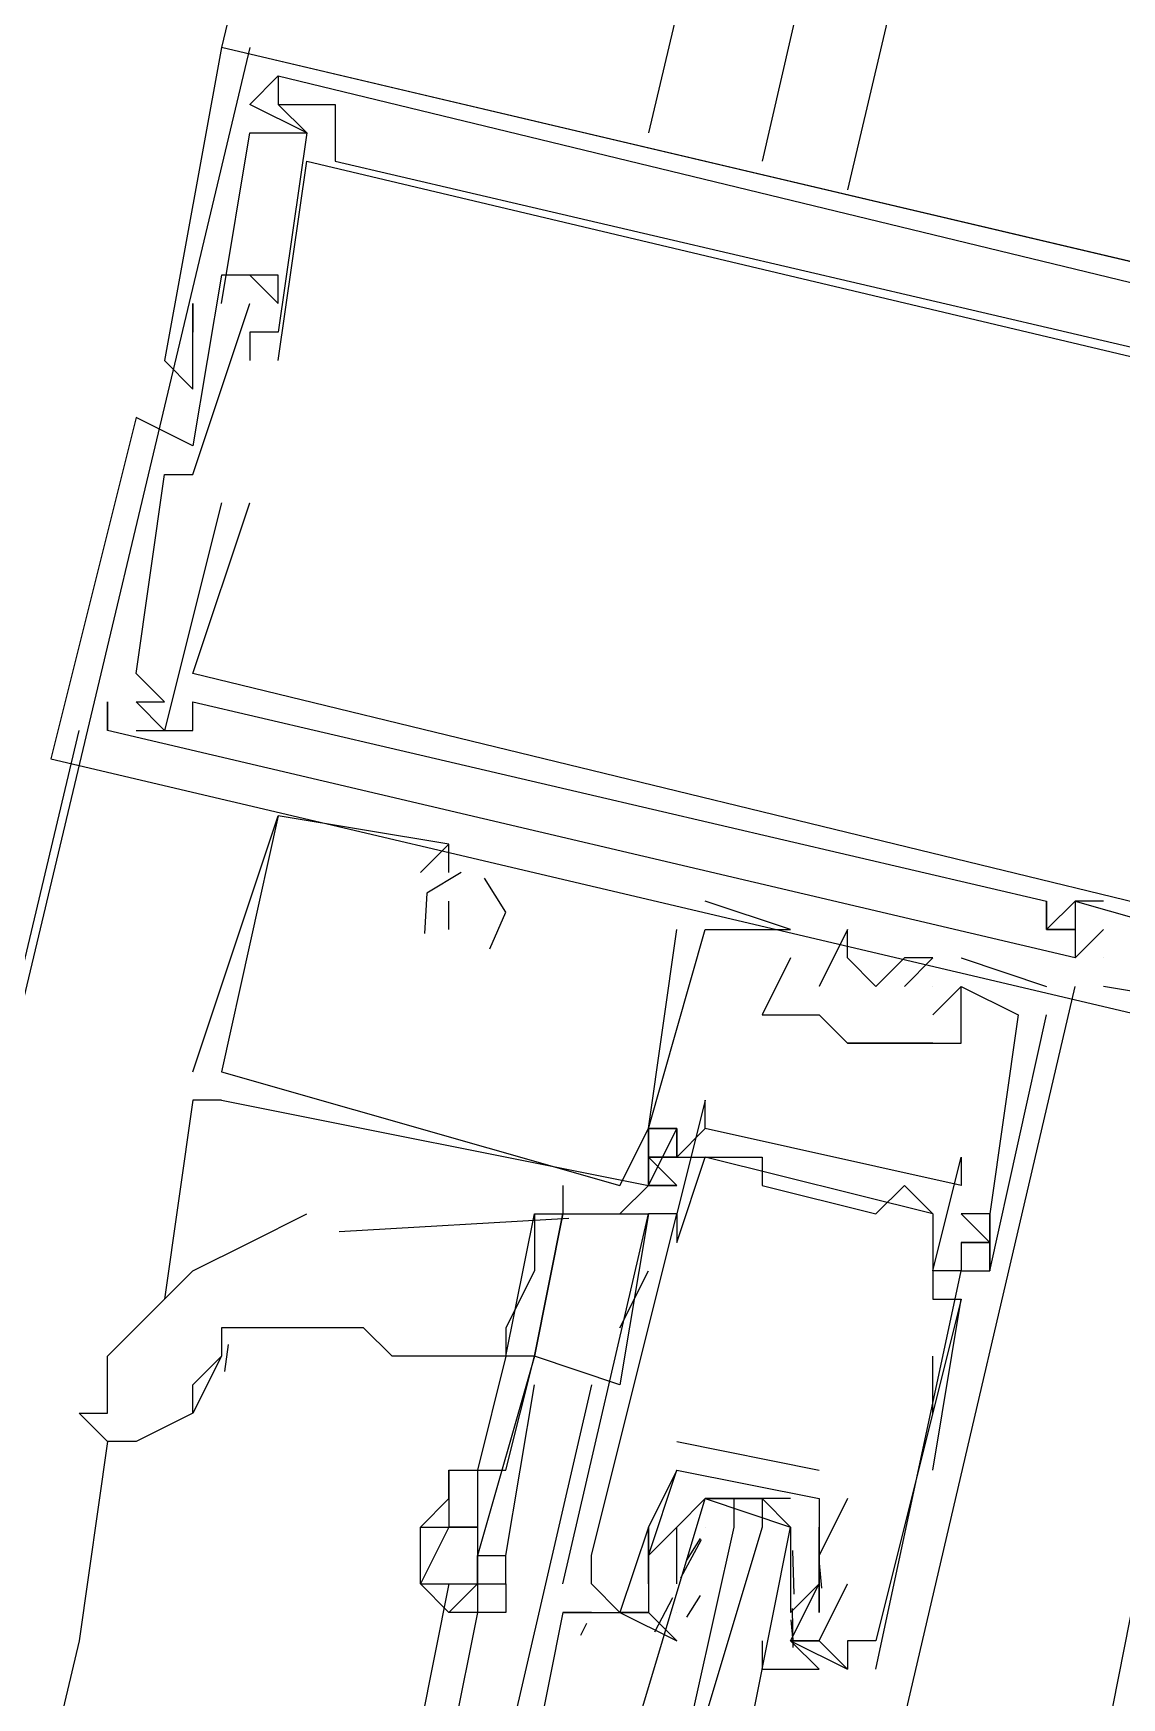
# Model space of a CAD drawing. Header units: feet. Extents: x -84 to 198, y -22 to 181.
# Drawn here: x 42.819 to 43.328, y 19.111 to 19.891 of the extents above; entities that cross this region are included whole.
import ezdxf

# ---------------------------------------------------------------- set-up
doc = ezdxf.new("R2010")
doc.units = ezdxf.units.FT
doc.layers.add('A-AREA-UNIDAD', color=30, linetype='CONTINUOUS')
doc.layers.add('A-LINEA', color=7, linetype='CONTINUOUS')

msp = doc.modelspace()

# ---------------------------------------------------------------- linework, layer by layer
at = {"layer": 'A-AREA-UNIDAD'}
msp.add_lwpolyline([(46.208, 30.72), (45.088, 25.6889), (44.88, 25.44), (46.16, 25.0489), (45.632, 22.8089), (45.36, 22.2756), (44.128, 22.56), (44.128, 21.6), (43.68, 20.16), (43.648, 19.3244), (43.36, 19.2889), (42.72, 16.0356), (41.952, 13.4044), (41.952, 12.7644), (41.312, 12.7289), (41.44, 11.0044), (41.2, 10.0444), (46.752, 9.1556), (54.88, 8.2844), (61.68, 7.8756), (67.328, 7.8756)], dxfattribs=at)
at = {"layer": 'A-LINEA'}
for p, q in [((45.68, 31.6044), (42.9067, 19.8844)), ((45.84, 31.3644), (43.1067, 19.8444)), ((45.8933, 31.2578), (43.2, 19.8178)), ((43.5733, 22.6978), (42.9067, 19.8844)), ((43.5067, 21.3378), (43.16, 19.8311)), ((42.92, 19.8844), (42.7867, 19.3244)), ((54.6133, 17.1244), (42.9067, 19.8844)), ((42.9067, 19.8844), (42.9067, 19.8844)), ((42.9067, 19.8844), (42.9067, 19.8844)), ((42.9067, 19.8844), (42.9067, 19.8844)), ((42.9333, 19.8711), (42.9333, 19.8711)), ((42.9333, 19.8711), (42.9333, 19.8711)), ((42.9333, 19.8711), (42.9333, 19.8711)), ((42.92, 19.8578), (42.92, 19.8578)), ((42.92, 19.8578), (42.92, 19.8578)), ((42.92, 19.8578), (42.92, 19.8578)), ((42.9333, 19.8578), (42.9333, 19.8578)), ((42.9333, 19.8578), (42.9333, 19.8578)), ((42.9333, 19.8578), (42.9333, 19.8578)), ((42.9333, 19.8578), (42.9333, 19.8578)), ((42.9333, 19.8578), (42.9333, 19.8578)), ((42.9333, 19.8578), (42.9333, 19.8578)), ((42.96, 19.8578), (42.96, 19.8578)), ((42.96, 19.8578), (42.96, 19.8578)), ((42.96, 19.8578), (42.96, 19.8578)), ((42.92, 19.8444), (42.92, 19.8444)), ((42.92, 19.8444), (42.92, 19.8444)), ((42.92, 19.8444), (42.92, 19.8444)), ((42.9333, 19.8444), (42.9333, 19.8444)), ((42.9333, 19.8444), (42.9333, 19.8444)), ((42.9333, 19.8444), (42.9333, 19.8444)), ((42.9333, 19.8444), (42.9333, 19.8444)), ((42.9333, 19.8444), (42.9333, 19.8444)), ((42.9333, 19.8444), (42.9333, 19.8444)), ((42.9467, 19.8444), (42.9467, 19.8444)), ((42.9467, 19.8444), (42.9467, 19.8444)), ((42.9467, 19.8444), (42.9467, 19.8444)), ((42.9467, 19.8444), (42.9467, 19.8444)), ((42.9467, 19.8444), (42.9467, 19.8444)), ((42.9467, 19.8444), (42.9467, 19.8444)), ((42.9467, 19.8311), (42.9467, 19.8311)), ((42.9467, 19.8311), (42.9467, 19.8311)), ((42.9467, 19.8311), (42.9467, 19.8311)), ((42.96, 19.8311), (42.96, 19.8311)), ((42.96, 19.8311), (42.96, 19.8311)), ((42.96, 19.8311), (42.96, 19.8311)), ((42.9067, 19.7778), (42.9067, 19.7778)), ((42.9067, 19.7778), (42.9067, 19.7778)), ((42.9067, 19.7778), (42.9067, 19.7778)), ((42.92, 19.7778), (42.92, 19.7778)), ((42.92, 19.7778), (42.92, 19.7778)), ((42.92, 19.7778), (42.92, 19.7778)), ((42.9333, 19.7778), (42.9333, 19.7778)), ((42.9333, 19.7778), (42.9333, 19.7778)), ((42.9333, 19.7778), (42.9333, 19.7778)), ((42.8933, 19.7644), (42.8933, 19.7644)), ((42.8933, 19.7644), (42.8933, 19.7644)), ((42.8933, 19.7644), (42.8933, 19.7644)), ((42.8933, 19.7644), (42.8933, 19.7644)), ((42.8933, 19.7644), (42.8933, 19.7644)), ((42.8933, 19.7644), (42.8933, 19.7644)), ((42.9067, 19.7644), (42.9067, 19.7644)), ((42.9067, 19.7644), (42.9067, 19.7644)), ((42.9067, 19.7644), (42.9067, 19.7644)), ((42.92, 19.7644), (42.92, 19.7644)), ((42.92, 19.7644), (42.92, 19.7644)), ((42.92, 19.7644), (42.92, 19.7644)), ((42.9333, 19.7644), (42.9333, 19.7644)), ((42.9333, 19.7644), (42.9333, 19.7644)), ((42.9333, 19.7644), (42.9333, 19.7644)), ((42.8933, 19.7511), (42.8933, 19.7511)), ((42.8933, 19.7511), (42.8933, 19.7511)), ((42.8933, 19.7511), (42.8933, 19.7511)), ((42.92, 19.7511), (42.92, 19.7511)), ((42.92, 19.7511), (42.92, 19.7511)), ((42.92, 19.7511), (42.92, 19.7511)), ((42.9333, 19.7511), (42.9333, 19.7511)), ((42.9333, 19.7511), (42.9333, 19.7511)), ((42.9333, 19.7511), (42.9333, 19.7511)), ((42.88, 19.7378), (42.88, 19.7378)), ((42.88, 19.7378), (42.88, 19.7378)), ((42.88, 19.7378), (42.88, 19.7378)), ((42.8933, 19.7378), (42.8933, 19.7378)), ((42.8933, 19.7378), (42.8933, 19.7378)), ((42.8933, 19.7378), (42.8933, 19.7378)), ((42.92, 19.7378), (42.92, 19.7378)), ((42.92, 19.7378), (42.92, 19.7378)), ((42.92, 19.7378), (42.92, 19.7378)), ((42.9333, 19.7378), (42.9333, 19.7378)), ((42.9333, 19.7378), (42.9333, 19.7378)), ((42.9333, 19.7378), (42.9333, 19.7378)), ((42.8933, 19.7244), (42.8933, 19.7244)), ((42.8933, 19.7244), (42.8933, 19.7244)), ((42.8933, 19.7244), (42.8933, 19.7244)), ((42.8667, 19.7111), (42.8667, 19.7111)), ((42.8667, 19.7111), (42.8667, 19.7111)), ((42.8667, 19.7111), (42.8667, 19.7111)), ((42.8933, 19.6978), (42.8933, 19.6978)), ((42.8933, 19.6978), (42.8933, 19.6978)), ((42.8933, 19.6978), (42.8933, 19.6978)), ((42.88, 19.6844), (42.88, 19.6844)), ((42.88, 19.6844), (42.88, 19.6844)), ((42.88, 19.6844), (42.88, 19.6844)), ((42.8933, 19.6844), (42.8933, 19.6844)), ((42.8933, 19.6844), (42.8933, 19.6844)), ((42.8933, 19.6844), (42.8933, 19.6844)), ((42.9067, 19.6711), (42.9067, 19.6711)), ((42.9067, 19.6711), (42.9067, 19.6711)), ((42.9067, 19.6711), (42.9067, 19.6711)), ((42.92, 19.6711), (42.92, 19.6711)), ((42.92, 19.6711), (42.92, 19.6711)), ((42.92, 19.6711), (42.92, 19.6711)), ((42.8667, 19.5911), (42.8667, 19.5911)), ((42.8667, 19.5911), (42.8667, 19.5911)), ((42.8667, 19.5911), (42.8667, 19.5911)), ((42.8933, 19.5911), (42.8933, 19.5911)), ((42.8933, 19.5911), (42.8933, 19.5911)), ((42.8933, 19.5911), (42.8933, 19.5911)), ((42.8533, 19.5778), (42.8533, 19.5644)), ((42.8533, 19.5778), (42.8533, 19.5778)), ((42.8533, 19.5778), (42.8533, 19.5778)), ((42.8533, 19.5778), (42.8533, 19.5644)), ((42.8533, 19.5778), (42.8533, 19.5778)), ((42.8533, 19.5778), (42.8533, 19.5778)), ((42.8533, 19.5778), (42.8533, 19.5644)), ((42.8533, 19.5778), (42.8533, 19.5778)), ((42.8533, 19.5778), (42.8533, 19.5778)), ((42.8667, 19.5778), (42.8667, 19.5778)), ((42.8667, 19.5778), (42.8667, 19.5778)), ((42.8667, 19.5778), (42.8667, 19.5778)), ((42.8667, 19.5778), (42.8667, 19.5778)), ((42.8667, 19.5778), (42.8667, 19.5778)), ((42.8667, 19.5778), (42.8667, 19.5778)), ((42.88, 19.5778), (42.88, 19.5778)), ((42.88, 19.5778), (42.88, 19.5778)), ((42.88, 19.5778), (42.88, 19.5778)), ((42.8933, 19.5778), (42.8933, 19.5778)), ((42.8933, 19.5778), (42.8933, 19.5778)), ((42.8933, 19.5778), (42.8933, 19.5778)), ((41.3333, 13.2178), (42.84, 19.5644)), ((42.8533, 19.5644), (42.8533, 19.5644)), ((42.8533, 19.5644), (42.8533, 19.5644)), ((42.8533, 19.5644), (42.8533, 19.5644)), ((42.8533, 19.5644), (42.8533, 19.5644)), ((42.8533, 19.5644), (42.8533, 19.5644)), ((42.8533, 19.5644), (42.8533, 19.5644)), ((42.8667, 19.5644), (42.8667, 19.5644)), ((42.8667, 19.5644), (42.8667, 19.5644)), ((42.8667, 19.5644), (42.8667, 19.5644)), ((42.88, 19.5644), (42.88, 19.5644)), ((42.88, 19.5644), (42.88, 19.5644)), ((42.88, 19.5644), (42.88, 19.5644)), ((42.8933, 19.5644), (42.8933, 19.5644)), ((42.8933, 19.5644), (42.8933, 19.5644)), ((42.8933, 19.5644), (42.8933, 19.5644)), ((42.8267, 19.5511), (42.8267, 19.5511)), ((42.8267, 19.5511), (42.8267, 19.5511)), ((42.8267, 19.5511), (42.8267, 19.5511)), ((42.8933, 19.4044), (42.9333, 19.5244)), ((42.8933, 19.4044), (42.9333, 19.5244)), ((42.8933, 19.4044), (42.9333, 19.5244)), ((42.9333, 19.5244), (42.9333, 19.5244)), ((42.9333, 19.5244), (42.9333, 19.5244)), ((42.9333, 19.5244), (42.9333, 19.5244)), ((42.9333, 19.5244), (42.9333, 19.5244)), ((42.9333, 19.5244), (42.9333, 19.5244)), ((42.9333, 19.5244), (42.9333, 19.5244)), ((43.0133, 19.5111), (43.0133, 19.5111)), ((43.0133, 19.5111), (43.0133, 19.5111)), ((43.0133, 19.5111), (43.0133, 19.5111)), ((43.0133, 19.5111), (43.0133, 19.5111)), ((43.0133, 19.5111), (43.0133, 19.5111)), ((43.0133, 19.5111), (43.0133, 19.5111)), ((43, 19.4978), (43, 19.4978)), ((43, 19.4978), (43, 19.4978)), ((43, 19.4978), (43, 19.4978)), ((43.0133, 19.4978), (43.0133, 19.4978)), ((43.0133, 19.4978), (43.0133, 19.4978)), ((43.0133, 19.4978), (43.0133, 19.4978)), ((43, 19.4844), (43, 19.4844)), ((43, 19.4844), (43, 19.4844)), ((43, 19.4844), (43, 19.4844)), ((43, 19.4844), (43, 19.4844)), ((43, 19.4844), (43, 19.4844)), ((43, 19.4844), (43, 19.4844)), ((43.0133, 19.4844), (43.0133, 19.4844)), ((43.0133, 19.4844), (43.0133, 19.4844)), ((43.0133, 19.4844), (43.0133, 19.4844)), ((43.1333, 19.4844), (43.1333, 19.4844)), ((43.1333, 19.4844), (43.1333, 19.4844)), ((43.1333, 19.4844), (43.1333, 19.4844)), ((43.2933, 19.4844), (43.2933, 19.4844)), ((43.2933, 19.4844), (43.2933, 19.4844)), ((43.2933, 19.4844), (43.2933, 19.4844)), ((43.3067, 19.4844), (43.3067, 19.4844)), ((43.3067, 19.4844), (43.3067, 19.4844)), ((43.3067, 19.4844), (43.3067, 19.4844)), ((43.3067, 19.4844), (43.3067, 19.4844)), ((43.3067, 19.4844), (43.3067, 19.4844)), ((43.3067, 19.4844), (43.3067, 19.4844)), ((43.32, 19.4844), (43.32, 19.4844)), ((43.32, 19.4844), (43.32, 19.4844)), ((43.32, 19.4844), (43.32, 19.4844)), ((43.0133, 19.4711), (43.0133, 19.4711)), ((43.0133, 19.4711), (43.0133, 19.4711)), ((43.0133, 19.4711), (43.0133, 19.4711)), ((43.12, 19.4711), (43.12, 19.4711)), ((43.12, 19.4711), (43.12, 19.4711)), ((43.12, 19.4711), (43.12, 19.4711)), ((43.1333, 19.4711), (43.1333, 19.4711)), ((43.1333, 19.4711), (43.1333, 19.4711)), ((43.1333, 19.4711), (43.1333, 19.4711)), ((43.1333, 19.4711), (43.1333, 19.4711)), ((43.1333, 19.4711), (43.1333, 19.4711)), ((43.1333, 19.4711), (43.1333, 19.4711)), ((43.1733, 19.4711), (43.1733, 19.4711)), ((43.1733, 19.4711), (43.1733, 19.4711)), ((43.1733, 19.4711), (43.1733, 19.4711)), ((43.1733, 19.4711), (43.1733, 19.4711)), ((43.1733, 19.4711), (43.1733, 19.4711)), ((43.1733, 19.4711), (43.1733, 19.4711)), ((43.2, 19.4711), (43.2, 19.4711)), ((43.2, 19.4711), (43.2, 19.4711)), ((43.2, 19.4711), (43.2, 19.4711)), ((43.2933, 19.4711), (43.2933, 19.4711)), ((43.2933, 19.4711), (43.2933, 19.4711)), ((43.2933, 19.4711), (43.2933, 19.4711)), ((43.2933, 19.4711), (43.2933, 19.4711)), ((43.2933, 19.4711), (43.2933, 19.4711)), ((43.2933, 19.4711), (43.2933, 19.4711)), ((43.3067, 19.4711), (43.3067, 19.4711)), ((43.3067, 19.4578), (43.32, 19.4711)), ((43.3067, 19.4711), (43.3067, 19.4711)), ((43.3067, 19.4711), (43.3067, 19.4711)), ((43.3067, 19.4578), (43.32, 19.4711)), ((43.3067, 19.4711), (43.3067, 19.4711)), ((43.3067, 19.4711), (43.3067, 19.4711)), ((43.3067, 19.4578), (43.32, 19.4711)), ((43.3067, 19.4711), (43.3067, 19.4711)), ((43.32, 19.4711), (43.32, 19.4711)), ((43.32, 19.4711), (43.32, 19.4711)), ((43.32, 19.4711), (43.32, 19.4711)), ((43.1733, 19.4578), (43.1733, 19.4578)), ((43.1733, 19.4578), (43.1733, 19.4578)), ((43.1733, 19.4578), (43.1733, 19.4578)), ((43.1733, 19.4578), (43.1733, 19.4578)), ((43.1733, 19.4578), (43.1733, 19.4578)), ((43.1733, 19.4578), (43.1733, 19.4578)), ((43.1733, 19.4578), (43.1733, 19.4578)), ((43.1733, 19.4578), (43.1733, 19.4578)), ((43.1733, 19.4578), (43.1733, 19.4578)), ((43.2, 19.4578), (43.2, 19.4578)), ((43.2, 19.4578), (43.2, 19.4578)), ((43.2, 19.4578), (43.2, 19.4578)), ((43.2267, 19.4578), (43.2267, 19.4578)), ((43.2267, 19.4578), (43.2267, 19.4578)), ((43.2267, 19.4578), (43.2267, 19.4578)), ((43.24, 19.4578), (43.24, 19.4578)), ((43.24, 19.4578), (43.24, 19.4578)), ((43.24, 19.4578), (43.24, 19.4578)), ((43.2533, 19.4578), (43.2933, 19.4444)), ((43.2533, 19.4578), (43.2533, 19.4578)), ((43.2533, 19.4578), (43.2933, 19.4444)), ((43.2533, 19.4578), (43.2533, 19.4578)), ((43.2533, 19.4578), (43.2933, 19.4444)), ((43.2533, 19.4578), (43.2533, 19.4578)), ((43.3067, 19.4578), (43.3067, 19.4578)), ((43.3067, 19.4578), (43.3067, 19.4578)), ((43.3067, 19.4578), (43.3067, 19.4578)), ((43.3067, 19.4578), (43.3067, 19.4578)), ((43.3067, 19.4578), (43.3067, 19.4578)), ((43.3067, 19.4578), (43.3067, 19.4578)), ((43.32, 19.4578), (43.32, 19.4578)), ((43.32, 19.4578), (43.32, 19.4578)), ((43.32, 19.4578), (43.32, 19.4578)), ((43.1867, 19.4444), (43.1867, 19.4444)), ((43.1867, 19.4444), (43.1867, 19.4444)), ((43.1867, 19.4444), (43.1867, 19.4444)), ((43.2133, 19.4444), (43.2133, 19.4444)), ((43.2133, 19.4444), (43.2133, 19.4444)), ((43.2133, 19.4444), (43.2133, 19.4444)), ((43.2133, 19.0444), (43.3067, 19.4444)), ((43.2267, 19.4444), (43.2267, 19.4444)), ((43.2267, 19.4444), (43.2267, 19.4444)), ((43.2267, 19.4444), (43.2267, 19.4444)), ((43.24, 19.4444), (43.24, 19.4444)), ((43.24, 19.4444), (43.24, 19.4444)), ((43.24, 19.4444), (43.24, 19.4444)), ((43.2533, 19.4444), (43.2533, 19.4444)), ((43.2533, 19.4444), (43.2533, 19.4444)), ((43.2533, 19.4444), (43.2533, 19.4444)), ((43.2533, 19.4444), (43.2533, 19.4444)), ((43.2533, 19.4444), (43.2533, 19.4444)), ((43.2533, 19.4444), (43.2533, 19.4444)), ((43.2933, 19.4444), (43.2933, 19.4444)), ((43.2933, 19.4444), (43.2933, 19.4444)), ((43.2933, 19.4444), (43.2933, 19.4444)), ((43.32, 19.4444), (43.32, 19.4444)), ((43.32, 19.4444), (43.32, 19.4444)), ((43.32, 19.4444), (43.32, 19.4444)), ((43.16, 19.4311), (43.16, 19.4311)), ((43.16, 19.4311), (43.16, 19.4311)), ((43.16, 19.4311), (43.16, 19.4311)), ((43.1733, 19.4311), (43.1733, 19.4311)), ((43.1733, 19.4311), (43.1867, 19.4311)), ((43.1733, 19.4311), (43.1733, 19.4311)), ((43.1733, 19.4311), (43.1733, 19.4311)), ((43.1867, 19.4311), (43.1867, 19.4311)), ((43.1867, 19.4311), (43.1867, 19.4311)), ((43.1867, 19.4311), (43.1867, 19.4311)), ((43.24, 19.4311), (43.24, 19.4311)), ((43.24, 19.4311), (43.24, 19.4311)), ((43.24, 19.4311), (43.24, 19.4311)), ((43.28, 19.4311), (43.28, 19.4311)), ((43.28, 19.4311), (43.28, 19.4311)), ((43.28, 19.4311), (43.28, 19.4311)), ((43.2933, 19.4311), (43.2933, 19.4311)), ((43.2933, 19.4311), (43.2933, 19.4311)), ((43.2933, 19.4311), (43.2933, 19.4311)), ((43.2, 19.4178), (43.2, 19.4178)), ((43.2, 19.4178), (43.2133, 19.4178)), ((43.2, 19.4178), (43.2, 19.4178)), ((43.2, 19.4178), (43.2, 19.4178)), ((43.2133, 19.4178), (43.2133, 19.4178)), ((43.2133, 19.4178), (43.2133, 19.4178)), ((43.2133, 19.4178), (43.2133, 19.4178)), ((43.2133, 19.4178), (43.2133, 19.4178)), ((43.2267, 19.4178), (43.2267, 19.4178)), ((43.2267, 19.4178), (43.2267, 19.4178)), ((43.2267, 19.4178), (43.2267, 19.4178)), ((43.24, 19.4178), (43.24, 19.4178)), ((43.24, 19.4178), (43.24, 19.4178)), ((43.24, 19.4178), (43.24, 19.4178)), ((43.2533, 19.4178), (43.2533, 19.4178)), ((43.2533, 19.4178), (43.2533, 19.4178)), ((43.2533, 19.4178), (43.2533, 19.4178)), ((42.8933, 19.4044), (42.8933, 19.4044)), ((42.8933, 19.4044), (42.8933, 19.4044)), ((42.8933, 19.4044), (42.8933, 19.4044)), ((42.9067, 19.4044), (42.9067, 19.4044)), ((42.9067, 19.4044), (42.9067, 19.4044)), ((42.9067, 19.4044), (42.9067, 19.4044)), ((42.9067, 19.4044), (42.9067, 19.4044)), ((42.9067, 19.4044), (42.9067, 19.4044)), ((42.9067, 19.4044), (42.9067, 19.4044)), ((42.8933, 19.3911), (42.88, 19.2978)), ((42.9067, 19.3911), (42.8933, 19.3911)), ((42.9067, 19.3911), (42.8933, 19.3911)), ((42.9067, 19.3911), (42.8933, 19.3911)), ((42.9067, 19.3911), (42.9067, 19.3911)), ((42.9067, 19.3911), (42.9067, 19.3911)), ((42.9067, 19.3911), (42.9067, 19.3911)), ((43.1333, 19.3911), (43.1333, 19.3911)), ((43.1067, 19.3778), (43.1067, 19.3778)), ((43.1067, 19.3778), (43.1067, 19.3778)), ((43.1067, 19.3778), (43.1067, 19.3778)), ((43.1067, 19.3778), (43.1067, 19.3778)), ((43.1067, 19.3778), (43.1067, 19.3778)), ((43.1067, 19.3778), (43.1067, 19.3778)), ((43.1067, 19.3778), (43.1067, 19.3778)), ((43.1067, 19.3778), (43.1067, 19.3778)), ((43.1067, 19.3778), (43.1067, 19.3778)), ((43.12, 19.3644), (43.1333, 19.3778)), ((43.12, 19.3778), (43.12, 19.3778)), ((43.12, 19.3778), (43.12, 19.3778)), ((43.12, 19.3644), (43.1333, 19.3778)), ((43.12, 19.3778), (43.12, 19.3778)), ((43.12, 19.3778), (43.12, 19.3778)), ((43.12, 19.3644), (43.1333, 19.3778)), ((43.12, 19.3778), (43.12, 19.3778)), ((43.12, 19.3778), (43.12, 19.3778)), ((43.1333, 19.3778), (43.1333, 19.3778)), ((43.12, 19.3644), (43.1333, 19.3644)), ((43.12, 19.3644), (43.12, 19.3644)), ((43.12, 19.3644), (43.1333, 19.3644)), ((43.12, 19.3644), (43.12, 19.3644)), ((43.12, 19.3644), (43.1333, 19.3644)), ((43.12, 19.3644), (43.12, 19.3644)), ((43.1333, 19.3644), (43.1333, 19.3644)), ((43.24, 19.3378), (43.1333, 19.3644)), ((43.24, 19.3378), (43.1333, 19.3644)), ((43.24, 19.3378), (43.1333, 19.3644)), ((43.1467, 19.3644), (43.1467, 19.3644)), ((43.16, 19.3644), (43.16, 19.3644)), ((43.2533, 19.3644), (43.2533, 19.3644)), ((43.0667, 19.3511), (43.0667, 19.3378)), ((43.1067, 19.3511), (43.0933, 19.3378)), ((43.0933, 19.3511), (43.0933, 19.3511)), ((43.0933, 19.3511), (43.0933, 19.3511)), ((43.0933, 19.3511), (43.0933, 19.3511)), ((43.1067, 19.3511), (43.12, 19.3511)), ((43.1067, 19.3511), (43.1067, 19.3511)), ((43.1067, 19.3511), (43.1067, 19.3511)), ((43.1067, 19.3511), (43.12, 19.3511)), ((43.1067, 19.3511), (43.1067, 19.3511)), ((43.1067, 19.3511), (43.1067, 19.3511)), ((43.1067, 19.3511), (43.12, 19.3511)), ((43.1067, 19.3511), (43.1067, 19.3511)), ((43.1067, 19.3511), (43.1067, 19.3511)), ((43.12, 19.3511), (43.12, 19.3511)), ((43.12, 19.3511), (43.12, 19.3511)), ((43.12, 19.3511), (43.12, 19.3511)), ((43.12, 19.3511), (43.12, 19.3511)), ((43.12, 19.3511), (43.12, 19.3511)), ((43.12, 19.3511), (43.12, 19.3511)), ((43.16, 19.3511), (43.16, 19.3511)), ((43.2267, 19.3511), (43.2267, 19.3511)), ((43.2533, 19.3511), (43.2533, 19.3511)), ((43.0667, 19.1644), (43.1067, 19.3378)), ((43.1067, 19.3378), (43.0933, 19.2578)), ((43.1067, 19.3378), (43.1067, 19.3378)), ((43.12, 19.3378), (43.12, 19.3378)), ((43.12, 19.3378), (43.12, 19.3378)), ((43.2133, 19.3378), (43.2133, 19.3378)), ((43.24, 19.3378), (43.24, 19.3378)), ((43.2667, 19.3378), (43.2533, 19.3378)), ((43.2667, 19.3378), (43.2533, 19.3378)), ((43.2667, 19.3378), (43.2667, 19.3378)), ((43.2667, 19.3378), (43.2667, 19.3378)), ((43.2667, 19.3378), (43.2667, 19.3378)), ((43.2667, 19.3378), (43.2667, 19.3378)), ((43.0695, 19.3357), (42.9619, 19.3295)), ((43.12, 19.3244), (43.12, 19.3244)), ((43.2533, 19.3244), (43.2533, 19.3244)), ((43.2533, 19.3244), (43.2533, 19.3244)), ((43.2533, 19.3244), (43.2533, 19.3244)), ((43.2533, 19.3244), (43.2533, 19.3111)), ((43.2533, 19.3244), (43.2667, 19.3244)), ((43.2667, 19.3244), (43.2667, 19.3244)), ((43.2667, 19.3244), (43.2667, 19.3244)), ((43.2667, 19.3244), (43.2667, 19.3244)), ((43.0933, 19.2844), (43.1067, 19.3111)), ((43.24, 19.3111), (43.24, 19.3111)), ((43.2533, 19.3111), (43.2533, 19.3111)), ((43.2533, 19.3111), (43.2533, 19.3111)), ((43.2533, 19.3111), (43.2533, 19.3111)), ((43.2533, 19.3111), (43.2533, 19.3111)), ((43.2667, 19.3111), (43.2667, 19.3111)), ((43.2667, 19.3111), (43.2667, 19.3111)), ((43.2667, 19.3111), (43.2667, 19.3111)), ((43.2667, 19.3111), (43.2667, 19.3111)), ((43.2667, 19.3111), (43.2667, 19.3111)), ((43.2667, 19.3111), (43.2667, 19.3111)), ((42.88, 19.2978), (42.88, 19.2978)), ((43.24, 19.2978), (43.24, 19.2978)), ((43.24, 19.2178), (43.2533, 19.2978)), ((43.24, 19.2178), (43.2533, 19.2978)), ((43.2533, 19.2978), (43.2533, 19.2978)), ((42.9099, 19.2767), (42.9081, 19.2639)), ((42.9067, 19.2711), (42.8933, 19.2444)), ((43.04, 19.2711), (43.0267, 19.2178)), ((43.04, 19.2711), (43.04, 19.2711)), ((43.04, 19.2711), (43.04, 19.2711)), ((43.04, 19.2178), (43.0533, 19.2711)), ((43.0533, 19.2711), (43.0533, 19.2711)), ((43.24, 19.2444), (43.24, 19.2711)), ((43.24, 19.2711), (43.24, 19.2711)), ((43.08, 19.2578), (43.04, 19.0844)), ((43.24, 19.2444), (43.24, 19.2444)), ((42.8533, 19.2311), (42.84, 19.1378)), ((43.12, 19.2311), (43.1867, 19.2178)), ((43.12, 19.2311), (43.12, 19.2311)), ((43.12, 19.2178), (43.12, 19.2178)), ((43.12, 19.2178), (43.12, 19.2178)), ((43.1867, 19.2178), (43.1867, 19.2178)), ((43.1467, 19.2044), (43.16, 19.2044)), ((43.2, 19.2044), (43.1867, 19.1778)), ((43.1867, 19.2044), (43.1867, 19.2044)), ((43.1867, 19.2044), (43.1867, 19.2044)), ((43.2, 19.2044), (43.2, 19.2044)), ((43, 19.1911), (43, 19.1911)), ((43.1067, 19.1911), (43.1067, 19.1911)), ((43.1067, 19.1911), (43.1067, 19.1911)), ((43.1333, 19.1911), (43.1333, 19.1911)), ((43.1733, 19.1911), (43.1733, 19.1911)), ((43.122, 19.1673), (43.1316, 19.1852)), ((43.1248, 19.1755), (43.1311, 19.1857)), ((43.08, 19.1778), (43.08, 19.1778)), ((43.1067, 19.1778), (43.1067, 19.1778)), ((43.1067, 19.1778), (43.1067, 19.1778)), ((43.12, 19.1644), (43.12, 19.1778)), ((43.1733, 19.1778), (43.1733, 19.1778)), ((43.1742, 19.1801), (43.1748, 19.1597)), ((43.1867, 19.1778), (43.1867, 19.1778)), ((43.1868, 19.1742), (43.1878, 19.1624)), ((43.0133, 19.1644), (43, 19.0978)), ((43.0267, 19.1644), (43.0133, 19.1511)), ((43.0267, 19.1644), (43.0267, 19.1511)), ((43.04, 19.1644), (43.04, 19.1511)), ((43.0667, 19.1644), (43.0667, 19.1644)), ((43.08, 19.1644), (43.08, 19.1644)), ((43.08, 19.1644), (43.08, 19.1644)), ((43.1067, 19.1644), (43.1067, 19.1644)), ((43.1097, 19.1419), (43.1181, 19.1581)), ((43.12, 19.1644), (43.12, 19.1644)), ((43.12, 19.1644), (43.12, 19.1644)), ((43.1248, 19.1489), (43.1311, 19.159)), ((43.1733, 19.1644), (43.1733, 19.1511)), ((43.1733, 19.1644), (43.1733, 19.1644)), ((43.1867, 19.1644), (43.1867, 19.1644)), ((43.1867, 19.1644), (43.1867, 19.1644)), ((43.1867, 19.1644), (43.1867, 19.1644)), ((43.2, 19.1644), (43.2, 19.1644)), ((43.0267, 19.1511), (43.0133, 19.0844)), ((43.0667, 19.1511), (43.1067, 19.1511)), ((43.0667, 19.1511), (43.0667, 19.1511)), ((43.0667, 19.1511), (43.0667, 19.1511)), ((43.0667, 19.1511), (43.0667, 19.1511)), ((43.0667, 19.1511), (43.0667, 19.1511)), ((43.0933, 19.1511), (43.0933, 19.1511)), ((43.1067, 19.1511), (43.1067, 19.1511)), ((43.12, 19.1511), (43.12, 19.1511)), ((43.1733, 19.1511), (43.1733, 19.1511)), ((43.1741, 19.1529), (43.1744, 19.1346)), ((43.1867, 19.1511), (43.1867, 19.1511)), ((43.0751, 19.1404), (43.0779, 19.146)), ((43.0751, 19.1404), (43.0779, 19.146)), ((43.0751, 19.1404), (43.0779, 19.146)), ((43.1735, 19.1476), (43.1745, 19.1357)), ((42.84, 19.1378), (42.2133, 16.4711)), ((43.1733, 19.1378), (43.2, 19.1244)), ((43.1733, 19.1378), (43.1733, 19.1378)), ((43.1867, 19.1378), (43.1867, 19.1378)), ((43.2, 19.1378), (43.2, 19.1378)), ((43.2133, 19.1378), (43.2133, 19.1378)), ((43.2, 19.1244), (43.2, 19.1244)), ((43.2, 19.1244), (43.2, 19.1244)), ((43.2133, 19.1244), (43.2133, 19.1244))]:
    msp.add_line(p, q, dxfattribs=at)
for points in [[(43.5733, 19.7244), (43.5867, 19.7244), (42.9067, 19.8844), (42.88, 19.7378), (42.8933, 19.7244), (42.8933, 19.7378), (42.8933, 19.7644), (42.8933, 19.7511)], [(43.5733, 19.7244), (43.5867, 19.7244), (42.9067, 19.8844), (42.88, 19.7378), (42.8933, 19.7244), (42.8933, 19.7378), (42.8933, 19.7644), (42.8933, 19.7511)], [(43.5733, 19.7244), (43.5867, 19.7244), (42.9067, 19.8844), (42.88, 19.7378), (42.8933, 19.7244), (42.8933, 19.7378), (42.8933, 19.7644), (42.8933, 19.7511)], [(42.9467, 19.8444), (42.92, 19.8578), (42.9333, 19.8711)], [(42.92, 19.8578), (42.92, 19.8578), (42.9333, 19.8711), (42.9333, 19.8578), (42.96, 19.8578), (42.96, 19.8311), (43.36, 19.7378), (43.36, 19.7511), (43.3733, 19.7511), (43.36, 19.7511), (43.36, 19.7378), (43.4533, 19.7111), (43.4667, 19.7378)], [(42.9467, 19.8444), (42.92, 19.8578), (42.9333, 19.8711)], [(42.92, 19.8578), (42.92, 19.8578), (42.9333, 19.8711), (42.9333, 19.8578), (42.96, 19.8578), (42.96, 19.8311), (43.36, 19.7378), (43.36, 19.7511), (43.3733, 19.7511), (43.36, 19.7511), (43.36, 19.7378), (43.4533, 19.7111), (43.4667, 19.7378)], [(42.9467, 19.8444), (42.92, 19.8578), (42.9333, 19.8711)], [(42.92, 19.8578), (42.92, 19.8578), (42.9333, 19.8711), (42.9333, 19.8578), (42.96, 19.8578), (42.96, 19.8311), (43.36, 19.7378), (43.36, 19.7511), (43.3733, 19.7511), (43.36, 19.7511), (43.36, 19.7378), (43.4533, 19.7111), (43.4667, 19.7378)], [(42.9333, 19.8711), (43.3733, 19.7644), (43.3733, 19.7511)], [(42.9333, 19.8711), (43.3733, 19.7644), (43.3733, 19.7511)], [(42.9333, 19.8711), (43.3733, 19.7644), (43.3733, 19.7511)], [(42.9333, 19.8578), (42.9467, 19.8444), (42.9333, 19.7511), (42.92, 19.7511), (42.92, 19.7378)], [(42.9333, 19.8578), (42.9467, 19.8444), (42.9333, 19.7511), (42.92, 19.7511), (42.92, 19.7378)], [(42.9333, 19.8578), (42.9467, 19.8444), (42.9333, 19.7511), (42.92, 19.7511), (42.92, 19.7378)], [(42.9067, 19.7644), (42.92, 19.8444), (42.9333, 19.8444), (42.9467, 19.8444)], [(42.9067, 19.7644), (42.92, 19.8444), (42.9333, 19.8444), (42.9467, 19.8444)], [(42.9067, 19.7644), (42.92, 19.8444), (42.9333, 19.8444), (42.9467, 19.8444)], [(42.9333, 19.7378), (42.9467, 19.8311), (43.4533, 19.7111), (43.4267, 19.6178), (43.4267, 19.6178), (43.44, 19.6311), (43.4533, 19.7111), (43.4667, 19.7111), (43.4667, 19.7378)], [(42.9333, 19.7378), (42.9467, 19.8311), (43.4533, 19.7111), (43.4267, 19.6178), (43.4267, 19.6178), (43.44, 19.6311), (43.4533, 19.7111), (43.4667, 19.7111), (43.4667, 19.7378)], [(42.9333, 19.7378), (42.9467, 19.8311), (43.4533, 19.7111), (43.4267, 19.6178), (43.4267, 19.6178), (43.44, 19.6311), (43.4533, 19.7111), (43.4667, 19.7111), (43.4667, 19.7378)], [(42.92, 19.7778), (42.9333, 19.7644), (42.9333, 19.7778), (42.9067, 19.7778), (42.8933, 19.6978), (42.8667, 19.7111), (42.8267, 19.5511), (43.5067, 19.3911), (43.5067, 19.4044)], [(42.92, 19.7778), (42.9333, 19.7644), (42.9333, 19.7778), (42.9067, 19.7778), (42.8933, 19.6978), (42.8667, 19.7111), (42.8267, 19.5511), (43.5067, 19.3911), (43.5067, 19.4044)], [(42.92, 19.7778), (42.9333, 19.7644), (42.9333, 19.7778), (42.9067, 19.7778), (42.8933, 19.6978), (42.8667, 19.7111), (42.8267, 19.5511), (43.5067, 19.3911), (43.5067, 19.4044)], [(42.8667, 19.5778), (42.88, 19.5778), (42.8667, 19.5911), (42.88, 19.6844), (42.8933, 19.6844), (42.92, 19.7644)], [(42.8667, 19.5778), (42.88, 19.5778), (42.8667, 19.5911), (42.88, 19.6844), (42.8933, 19.6844), (42.92, 19.7644)], [(42.8667, 19.5778), (42.88, 19.5778), (42.8667, 19.5911), (42.88, 19.6844), (42.8933, 19.6844), (42.92, 19.7644)], [(42.9067, 19.6711), (42.88, 19.5644), (42.8667, 19.5778)], [(42.9067, 19.6711), (42.88, 19.5644), (42.8667, 19.5778)], [(42.9067, 19.6711), (42.88, 19.5644), (42.8667, 19.5778)], [(43.4133, 19.5644), (43.3867, 19.4711), (42.8933, 19.5911), (42.92, 19.6711)], [(43.4133, 19.5644), (43.3867, 19.4711), (42.8933, 19.5911), (42.92, 19.6711)], [(43.4133, 19.5644), (43.3867, 19.4711), (42.8933, 19.5911), (42.92, 19.6711)], [(43.44, 19.6578), (43.44, 19.6444), (43.4533, 19.6444), (43.4, 19.4311), (43.32, 19.4444)], [(43.44, 19.6578), (43.44, 19.6444), (43.4533, 19.6444), (43.4, 19.4311), (43.32, 19.4444)], [(43.44, 19.6578), (43.44, 19.6444), (43.4533, 19.6444), (43.4, 19.4311), (43.32, 19.4444)], [(43.32, 19.4844), (43.3067, 19.4844), (43.3067, 19.4711), (43.3067, 19.4578), (42.8533, 19.5644), (42.8533, 19.5778)], [(43.32, 19.4844), (43.3067, 19.4844), (43.3067, 19.4711), (43.3067, 19.4578), (42.8533, 19.5644), (42.8533, 19.5778)], [(43.32, 19.4844), (43.3067, 19.4844), (43.3067, 19.4711), (43.3067, 19.4578), (42.8533, 19.5644), (42.8533, 19.5778)], [(42.8667, 19.5644), (42.8933, 19.5644), (42.8933, 19.5778), (43.2933, 19.4844), (43.2933, 19.4711), (43.3067, 19.4711)], [(42.8667, 19.5644), (42.8933, 19.5644), (42.8933, 19.5778), (43.2933, 19.4844), (43.2933, 19.4711), (43.3067, 19.4711)], [(42.8667, 19.5644), (42.8933, 19.5644), (42.8933, 19.5778), (43.2933, 19.4844), (43.2933, 19.4711), (43.3067, 19.4711)], [(43, 19.4978), (43.0133, 19.5111), (42.9333, 19.5244), (42.9067, 19.4044), (43.0933, 19.3511), (43.1067, 19.3778), (43.1067, 19.3778), (43.12, 19.4711)], [(43, 19.4978), (43.0133, 19.5111), (42.9333, 19.5244), (42.9067, 19.4044), (43.0933, 19.3511), (43.1067, 19.3778), (43.1067, 19.3778), (43.12, 19.4711)], [(43, 19.4978), (43.0133, 19.5111), (42.9333, 19.5244), (42.9067, 19.4044), (43.0933, 19.3511), (43.1067, 19.3778), (43.1067, 19.3778), (43.12, 19.4711)], [(43.0133, 19.4978), (43.0133, 19.5111), (42.9333, 19.5244)], [(43.0133, 19.4978), (43.0133, 19.5111), (42.9333, 19.5244)], [(43.0133, 19.4978), (43.0133, 19.5111), (42.9333, 19.5244)], [(43.019, 19.4978), (43.0029, 19.4881), (43.0019, 19.4693)], [(43.019, 19.4978), (43.0029, 19.4881), (43.0019, 19.4693)], [(43.019, 19.4978), (43.0029, 19.4881), (43.0019, 19.4693)], [(43.0324, 19.4621), (43.0399, 19.4793), (43.0299, 19.4952)], [(43.0324, 19.4621), (43.0399, 19.4793), (43.0299, 19.4952)], [(43.0324, 19.4621), (43.0399, 19.4793), (43.0299, 19.4952)], [(43.0133, 19.4711), (43.0133, 19.4844), (43.0133, 19.4844)], [(43.0133, 19.4711), (43.0133, 19.4844), (43.0133, 19.4844)], [(43.0133, 19.4711), (43.0133, 19.4844), (43.0133, 19.4844)], [(43.1733, 19.4711), (43.1733, 19.4711), (43.1333, 19.4844)], [(43.1733, 19.4711), (43.1733, 19.4711), (43.1333, 19.4844)], [(43.1733, 19.4711), (43.1733, 19.4711), (43.1333, 19.4844)], [(43.2933, 19.4711), (43.3067, 19.4844), (43.4, 19.4578)], [(43.3067, 19.4711), (43.2933, 19.4711), (43.2933, 19.4711), (43.2933, 19.4844)], [(43.2933, 19.4711), (43.3067, 19.4844), (43.4, 19.4578)], [(43.3067, 19.4711), (43.2933, 19.4711), (43.2933, 19.4711), (43.2933, 19.4844)], [(43.2933, 19.4711), (43.3067, 19.4844), (43.4, 19.4578)], [(43.3067, 19.4711), (43.2933, 19.4711), (43.2933, 19.4711), (43.2933, 19.4844)], [(42.9067, 19.3911), (43.1067, 19.3511), (43.12, 19.3511), (43.1067, 19.3511), (43.1067, 19.3778), (43.12, 19.3778), (43.12, 19.3644), (43.12, 19.3778), (43.1067, 19.3778), (43.1333, 19.4711), (43.1733, 19.4711)], [(42.9067, 19.3911), (43.1067, 19.3511), (43.12, 19.3511), (43.1067, 19.3511), (43.1067, 19.3778), (43.12, 19.3778), (43.12, 19.3644), (43.12, 19.3778), (43.1067, 19.3778), (43.1333, 19.4711), (43.1733, 19.4711)], [(42.9067, 19.3911), (43.1067, 19.3511), (43.12, 19.3511), (43.1067, 19.3511), (43.1067, 19.3778), (43.12, 19.3778), (43.12, 19.3644), (43.12, 19.3778), (43.1067, 19.3778), (43.1333, 19.4711), (43.1733, 19.4711)], [(43.2267, 19.4444), (43.24, 19.4578), (43.2267, 19.4578), (43.2133, 19.4444), (43.2133, 19.4444), (43.2, 19.4578), (43.2, 19.4711), (43.1867, 19.4444), (43.1867, 19.4444)], [(43.2267, 19.4444), (43.24, 19.4578), (43.2267, 19.4578), (43.2133, 19.4444), (43.2133, 19.4444), (43.2, 19.4578), (43.2, 19.4711), (43.1867, 19.4444), (43.1867, 19.4444)], [(43.2267, 19.4444), (43.24, 19.4578), (43.2267, 19.4578), (43.2133, 19.4444), (43.2133, 19.4444), (43.2, 19.4578), (43.2, 19.4711), (43.1867, 19.4444), (43.1867, 19.4444)], [(43.1733, 19.4578), (43.16, 19.4311), (43.1733, 19.4311), (43.1867, 19.4311), (43.2, 19.4178), (43.2133, 19.4178), (43.2267, 19.4178), (43.24, 19.4178), (43.2533, 19.4178), (43.2533, 19.4444), (43.28, 19.4311), (43.2667, 19.3378), (43.2667, 19.3111), (43.2667, 19.3244), (43.2533, 19.3244), (43.2533, 19.3111), (43.2667, 19.3111), (43.2933, 19.4311), (43.2933, 19.4311)], [(43.1733, 19.4578), (43.16, 19.4311), (43.1733, 19.4311), (43.1867, 19.4311), (43.2, 19.4178), (43.2133, 19.4178), (43.2267, 19.4178), (43.24, 19.4178), (43.2533, 19.4178), (43.2533, 19.4444), (43.28, 19.4311), (43.2667, 19.3378), (43.2667, 19.3111), (43.2667, 19.3244), (43.2533, 19.3244), (43.2533, 19.3111), (43.2667, 19.3111), (43.2933, 19.4311), (43.2933, 19.4311)], [(43.1733, 19.4578), (43.16, 19.4311), (43.1733, 19.4311), (43.1867, 19.4311), (43.2, 19.4178), (43.2133, 19.4178), (43.2267, 19.4178), (43.24, 19.4178), (43.2533, 19.4178), (43.2533, 19.4444), (43.28, 19.4311), (43.2667, 19.3378), (43.2667, 19.3111), (43.2667, 19.3244), (43.2533, 19.3244), (43.2533, 19.3111), (43.2667, 19.3111), (43.2933, 19.4311), (43.2933, 19.4311)], [(43.2533, 19.4444), (43.2533, 19.4444), (43.24, 19.4311)], [(43.2533, 19.4444), (43.2533, 19.4444), (43.24, 19.4311)], [(43.2533, 19.4444), (43.2533, 19.4444), (43.24, 19.4311)], [(43.24, 19.4178), (43.2133, 19.4178), (43.2, 19.4178), (43.1867, 19.4311)], [(43.2133, 19.1244), (43.2533, 19.3111), (43.24, 19.3111), (43.2533, 19.3644), (43.2533, 19.3511), (43.1333, 19.3778), (43.1333, 19.3911), (43.12, 19.3378), (43.1067, 19.3378)], [(43.12, 19.3511), (43.1067, 19.3511), (43.12, 19.3778), (43.1067, 19.3778), (43.1067, 19.3511), (43.1067, 19.3511)], [(43.12, 19.3511), (43.1067, 19.3511), (43.12, 19.3778), (43.1067, 19.3778), (43.1067, 19.3511), (43.1067, 19.3511)], [(43.12, 19.3511), (43.1067, 19.3511), (43.12, 19.3778), (43.1067, 19.3778), (43.1067, 19.3511), (43.1067, 19.3511)], [(43.08, 19.1778), (43.12, 19.3378), (43.12, 19.3244), (43.1333, 19.3644), (43.1467, 19.3644), (43.16, 19.3644), (43.16, 19.3511), (43.2133, 19.3378), (43.2267, 19.3511), (43.24, 19.3378), (43.24, 19.2978), (43.2533, 19.2978), (43.2133, 19.1378), (43.2, 19.1378), (43.2, 19.1244), (43.1867, 19.1378), (43.2, 19.1644)], [(43.12, 19.3644), (43.1067, 19.3644), (43.12, 19.3644)], [(43.12, 19.3511), (43.1067, 19.3644), (43.12, 19.3511)], [(43.12, 19.3644), (43.12, 19.3644), (43.1067, 19.3644), (43.12, 19.3644)], [(43.12, 19.3644), (43.1067, 19.3644), (43.12, 19.3644)], [(43.12, 19.3511), (43.1067, 19.3644), (43.12, 19.3511)], [(43.12, 19.3644), (43.12, 19.3644), (43.1067, 19.3644), (43.12, 19.3644)], [(43.12, 19.3644), (43.1067, 19.3644), (43.12, 19.3644)], [(43.12, 19.3511), (43.1067, 19.3644), (43.12, 19.3511)], [(43.12, 19.3644), (43.12, 19.3644), (43.1067, 19.3644), (43.12, 19.3644)], [(42.84, 19.2444), (42.8533, 19.2444), (42.8533, 19.2711), (42.8933, 19.3111), (42.92, 19.3244), (42.9467, 19.3378)], [(43.04, 19.2711), (43.04, 19.2711), (43.0533, 19.3378), (43.0667, 19.3378), (43.0533, 19.2711), (43.04, 19.2711), (43.04, 19.2711)], [(43.0533, 19.3378), (43.0533, 19.3111), (43.04, 19.2844), (43.04, 19.2711), (43.04, 19.2711)], [(43.0933, 19.2578), (43.0533, 19.2711), (43.0667, 19.3378), (43.1067, 19.3378)], [(43.2533, 19.3378), (43.2667, 19.3244), (43.2533, 19.3378)], [(43.2533, 19.3244), (43.2667, 19.3244), (43.2533, 19.3244)], [(43.2533, 19.3244), (43.2667, 19.3244), (43.2533, 19.3244), (43.2667, 19.3244)], [(43.24, 19.2178), (43.24, 19.2178), (43.24, 19.2178), (43.2533, 19.2978), (43.2533, 19.2978), (43.2533, 19.2978)], [(43.04, 19.2711), (43.0267, 19.2711), (43.0133, 19.2711), (42.9867, 19.2711), (42.9733, 19.2844), (42.96, 19.2844), (42.9467, 19.2844), (42.9333, 19.2844), (42.92, 19.2844), (42.9067, 19.2844), (42.9067, 19.2711)], [(42.8933, 19.2444), (42.8933, 19.2578), (42.9067, 19.2711)], [(43.0533, 19.2711), (43.0267, 19.1778), (43.04, 19.1778), (43.0533, 19.2578)], [(42.8933, 19.2444), (42.8667, 19.2311), (42.8533, 19.2311), (42.84, 19.2444)], [(43.0133, 19.2044), (43.0133, 19.2178), (43.0267, 19.2178), (43.04, 19.2178)], [(43.0133, 19.2178), (43.0133, 19.1911), (43.0267, 19.1911)], [(43.0267, 19.2178), (43.0267, 19.1911), (43.0267, 19.1911), (43.0267, 19.1778)], [(43.12, 19.2178), (43.12, 19.2178), (43.1067, 19.1911), (43.1067, 19.1911), (43.0933, 19.1511), (43.08, 19.1644), (43.08, 19.1778)], [(43.1067, 19.1644), (43.1067, 19.1778), (43.1067, 19.1911), (43.1067, 19.1778), (43.12, 19.2178), (43.1867, 19.2044), (43.1867, 19.1644), (43.1867, 19.1511), (43.1867, 19.1644), (43.1733, 19.1511), (43.1733, 19.1511)], [(43.0133, 19.2044), (43, 19.1911), (43.0133, 19.1911)], [(43.1733, 19.2044), (43.1333, 19.2044), (43.12, 19.1911), (43.1067, 19.1778), (43.1067, 19.1644), (43.1067, 19.1511), (43.0933, 19.1511), (43.12, 19.1378), (43.1067, 19.1511)], [(43.0933, 19.0711), (43.1333, 19.2044), (43.1467, 19.2044), (43.1467, 19.1911), (43.12, 19.0711)], [(43.12, 19.1778), (43.12, 19.1911), (43.1333, 19.2044), (43.1733, 19.1911), (43.1733, 19.1778), (43.1733, 19.1644)], [(43.1467, 19.0578), (43.1733, 19.1911), (43.16, 19.2044), (43.16, 19.1911), (43.12, 19.0578)], [(43.0267, 19.1911), (43.0133, 19.1911), (43, 19.1644), (43.0267, 19.1644)], [(43, 19.1644), (43, 19.1778), (43, 19.1911), (43.0133, 19.1911), (43.0133, 19.1911)], [(43.0267, 19.1911), (43.0267, 19.1644), (43.0267, 19.1644), (43.0267, 19.1778)], [(43.16, 19.1378), (43.16, 19.1244), (43.1867, 19.1244), (43.1733, 19.1378), (43.1867, 19.1378), (43.1733, 19.1378), (43.1867, 19.1644), (43.1867, 19.1778), (43.1867, 19.1911)], [(43, 19.1644), (43, 19.1644), (43, 19.1778)], [(43.0267, 19.1644), (43.04, 19.1644), (43.04, 19.1778)], [(43.04, 19.1511), (43.0267, 19.1511), (43.0133, 19.1511), (43, 19.1644), (43, 19.1644)], [(43.08, 19.1511), (43.08, 19.1511), (43.0667, 19.1511), (43.0533, 19.0844)], [(43.08, 19.1511), (43.0667, 19.1511), (43.08, 19.1511)], [(43.08, 19.1511), (43.08, 19.1511), (43.0667, 19.1511)], [(43.08, 19.1511), (43.0667, 19.1511), (43.08, 19.1511)], [(43.08, 19.1511), (43.08, 19.1511), (43.0667, 19.1511)], [(43.08, 19.1511), (43.0667, 19.1511), (43.08, 19.1511)]]:
    msp.add_lwpolyline(points, dxfattribs=at)
msp.add_lwpolyline([(43.2667, 19.3111), (43.2667, 19.3111), (43.2667, 19.3378), (43.2667, 19.3378)], close=True, dxfattribs=at)

doc.saveas('drawing.dxf')
